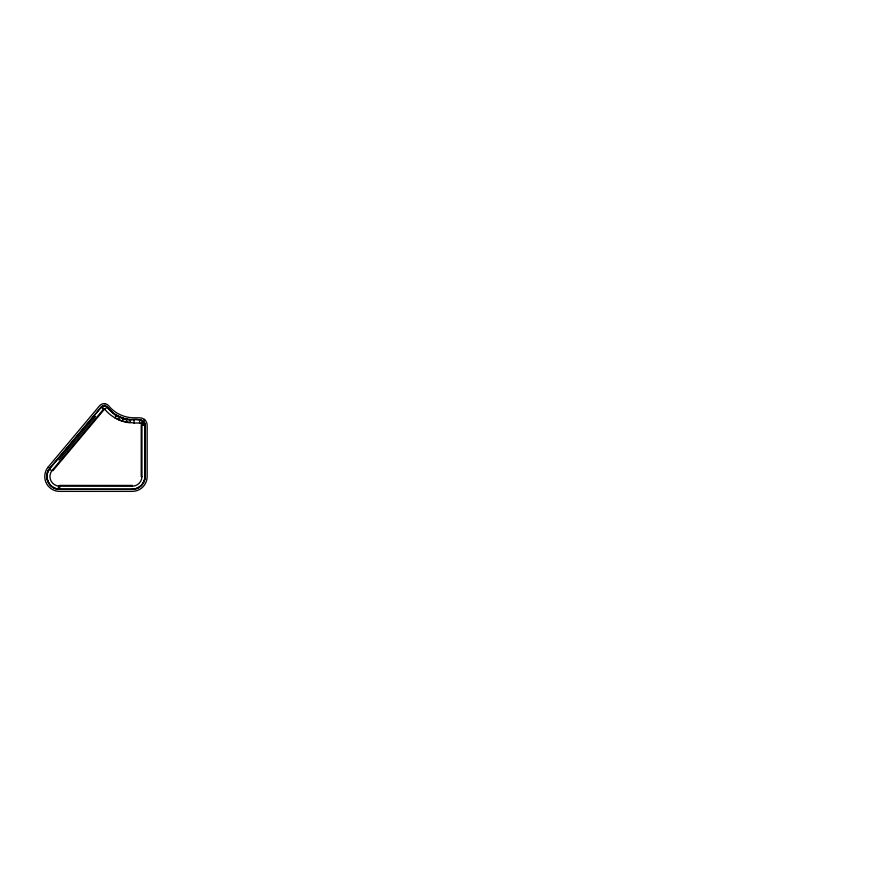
<?xml version="1.0" encoding="UTF-8"?>
<svg xmlns="http://www.w3.org/2000/svg" width="895" height="895" viewBox="0 0 895 895"><rect width="100%" height="100%" fill="white"/><g stroke="black" fill="none" stroke-linecap="round" stroke-linejoin="round"><path stroke-width="1.34" d="M144.934 476.509C145.102 483.255 139.049 489.319 132.303 489.14L59.674 489.14C49.259 489.71 42.837 475.771 50.075 468.253L101.269 407.225C108.564 402.146 112.378 416.981 119.807 417.003C126.598 423.514 142.641 414.307 144.934 425.326L144.934 476.509A12.631 12.631 0 0 1 132.303 489.14M59.674 489.14L59.741 485.426L132.303 485.426L132.303 486.175L58.6 486.108A9.655 9.655 0 0 1 51.798 470.837L49.393 469.092A12.631 12.631 0 0 0 58.287 489.073L58.6 486.108M116.518 415.325L115.03 417.909L122.335 421.165L134.026 423.022L134.105 420.057M134.026 423.022L139.564 423.022L139.665 420.057M126.206 422.194L126.821 419.285M122.335 421.165L123.253 418.334M118.599 419.721L119.807 417.003M142.898 421.131L141.086 423.492L141.958 425.427L141.958 476.509A9.666 9.666 0 0 1 132.303 486.175M51.798 470.837L103.484 409.228L104.435 408.914L105.722 410.369A38.272 38.272 0 0 0 130.155 422.82L130.469 419.867A35.297 35.297 0 0 1 107.937 408.377M58.958 459.974L95.541 416.365M141.298 423.682L143.413 421.579M104.805 409.239L107.042 407.281M141.488 423.906L143.86 422.093M141.656 424.14L144.229 422.653M141.779 424.409L144.531 423.268M141.88 424.678L144.755 423.906M144.934 425.326L141.22 425.427L141.22 476.509L141.958 476.509M139.564 423.022L140.023 423.055A2.215 2.215 0 0 1 141.936 424.968L144.889 424.577A5.191 5.191 0 0 0 140.414 420.102M104.189 403.623L105.051 403.701M52.369 470.143L52.939 470.613L104.055 409.697L101.269 407.225M144.252 419.363L144.99 420.001M102.131 406.464L103.764 408.948M101.706 406.789A3.658 3.658 0 0 1 106.617 406.833M48.352 466.832L47.592 467.772A14.857 14.857 0 0 0 59.607 491.366L132.303 491.366A14.857 14.857 0 0 0 147.16 476.509L147.16 425.259A7.428 7.428 0 0 0 139.732 417.82L134.16 417.82A33.059 33.059 0 0 1 109.593 406.889L108.72 405.815A5.896 5.896 0 0 0 99.625 405.737L48.352 466.832M49.896 468.107L49.214 468.958A12.854 12.854 0 0 0 58.264 489.296L132.303 489.364A12.854 12.854 0 0 0 145.158 476.509L145.158 425.315C144.878 417.909 135.257 419.844 130.491 419.643A35.073 35.073 0 0 1 108.094 408.232L106.773 406.666A3.882 3.882 0 0 0 101.56 406.621L49.896 468.107"/></g></svg>
